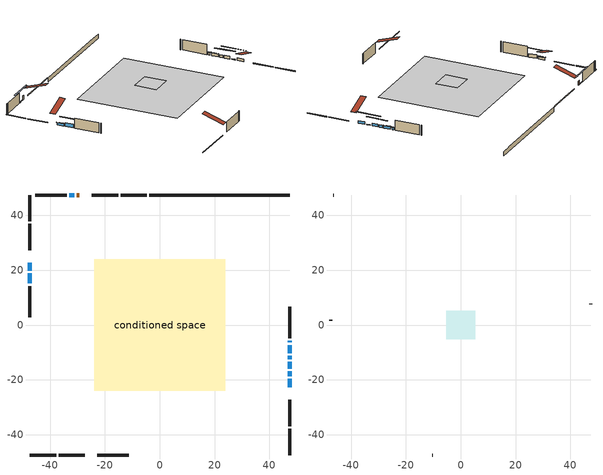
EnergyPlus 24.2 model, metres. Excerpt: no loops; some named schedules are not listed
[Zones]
conditioned space
 floor adiabatic (AdiabaticFloorConstruction): -23.98,-23.98 -23.98,23.98 23.98,23.98 23.98,-23.98 z3.05
 floor foundation (Slab1 construction): -10.42,-2.39 -10.42,2.39 10.42,2.39 10.42,-2.39 z-1.52
 wall outside (RimJoist1 construction): -4.69,47.45 -14.29,47.45 / -47.45,-47.45 -37.84,-47.45 / -47.45,47.45 -47.45,37.84 / 47.45,-47.45 47.45,-37.84 z0.61:0.91
 wall outside (RimJoist2 construction): -15.22,47.45 -24.82,47.45 / -36.92,-47.45 -27.31,-47.45 / -47.45,36.92 -47.45,27.31 / 47.45,-36.92 47.45,-27.31 z0.61:0.91
 wall outside (AdiabaticWallConstruction 1): -29.35,47.45 -30.21,47.45 z0.61:2.64
 wall outside (AdiabaticWallConstruction): 47.45,-22.78 47.45,-19.64 / 47.45,-12.54 47.45,-11.29 / 47.45,-10.36 47.45,-7.31 z0.61:1.83; -47.45,22.78 -47.45,19.73 / 47.45,-6.38 47.45,-5.77 z0.61:1.68; 47.45,-18.72 47.45,-16.89 / -31.14,47.45 -32.97,47.45 z0.61:0.92; 47.45,-15.96 47.45,-13.46 z0.61:1.98; -47.45,18.8 -47.45,15.16 z0.61:2.27
 wall outside (Wall1 construction): -33.9,47.45 -45.36,47.45 / -22.78,-47.45 -11.32,-47.45 / -47.45,14.23 -47.45,2.77 / 47.45,-4.84 47.45,6.62 z0.61:5.49
 wall foundation (FoundationWall1 construction): -3.76,47.45,-1.52 -3.76,47.45,0.61 42.33,47.45,0.61 42.33,47.45,0.39 47.45,47.45,0.39 47.45,47.45,-1.52
 window (WindowConstruction): 47.45,-22.78 47.45,-19.64 z0.61:1.83
 window (WindowConstruction 6): -47.45,22.78 -47.45,19.73 z0.61:1.68
 window (WindowConstruction 7): 47.45,-18.72 47.45,-16.89 z0.61:0.91
 window (WindowConstruction 8): -31.14,47.45 -32.97,47.45 z0.61:0.91
 window (WindowConstruction 1): 47.45,-15.96 47.45,-13.46 z0.61:1.98
 window (WindowConstruction 2): 47.45,-12.53 47.45,-11.29 z0.61:1.83
 window (WindowConstruction 3): -47.45,18.8 -47.45,15.16 z0.61:2.27
 window (WindowConstruction 4): 47.45,-10.36 47.45,-7.31 z0.61:1.83
 window (WindowConstruction 5): 47.45,-6.38 47.45,-5.77 z0.61:1.68
 door (Door): -29.36,47.45 -30.21,47.45 z0.61:2.64
 ceiling adiabatic (AdiabaticFloorConstruction): 23.98,-23.98 23.98,23.98 -23.98,23.98 -23.98,-23.98 z3.05
attic - vented
 floor to conditioned space (Floor1 construction Reversed): -5.21,-5.21 -5.21,5.21 5.21,5.21 5.21,-5.21 z5.49
 wall outside (Wall3 construction): -46.29,47.45 -46.52,47.45 / -10.39,-47.45 -10.16,-47.45 / -47.45,1.84 -47.45,1.61 / 47.45,7.55 47.45,7.77 z0.61:5.49
 roof outside (Roof1 construction): -28.43,47.45,5.49 -28.43,37.3,8.87 -25.75,37.3,8.87 -25.75,47.45,5.49; -23.71,-47.45,5.49 -23.71,-37.3,8.87 -26.38,-37.3,8.87 -26.38,-47.45,5.49; -47.45,23.71,5.49 -37.3,23.71,8.87 -37.3,26.38,8.87 -47.45,26.38,5.49; 47.45,-23.71,5.49 37.3,-23.71,8.87 37.3,-26.38,8.87 47.45,-26.38,5.49
shading: -47.45,19.53 -47.45,22.98 -47.86,22.98 -47.86,19.53 z1.88; 47.45,-11.81 47.45,-23.8 47.86,-23.8 47.86,-11.81 z6; -38.05,47.45 -26.06,47.45 -26.06,47.86 -38.05,47.86 z6; 47.45,-10.82 47.45,-18.6 47.86,-18.6 47.86,-10.82 z4.62; 47.45,-8.65 47.45,-15.17 47.86,-15.17 47.86,-8.65 z4.47; -47.45,12.52 -47.45,21.44 -47.86,21.44 -47.86,12.52 z4.91; 47.45,-7.11 47.45,-10.56 47.86,-10.56 47.86,-7.11 z2.03; 47.45,-5.57 47.45,-6.58 47.86,-6.58 47.86,-5.57 z1.88
[Building]
Building 1: Terrain=Suburbs
[Site:Location]
Windsor AP_ON: Latitude {deg}=42.28; Longitude {deg}=-82.96; Time Zone {hr}=-5; Elevation {m}=190; Keep Site Location Information=Yes
[Site:GroundTemperature:Shallow]
6.34957, 4.46684, 4.31606, 5.20952, 8.79623, 12.3662, 15.4612, 17.4219, 17.5884, 15.9938, 12.9777, 9.51722
[Site:WaterMainsTemperature]
Calculation Method=Schedule; Temperature Schedule=mains temperature schedule
[Material] Roughness=Rough; Thermal Absorptance=0.9
Name | Thickness {m} | Conductivity {W/m-K} | Density {kg/m3} | Specific Heat {J/kg-K} | Solar Absorptance | Visible Absorptance
asphalt or fiberglass shingles | 0.00635 | 0.162714 | 1121.4 | 1465.45 | 0.4 | 0.4
ceiling loosefill ins | 0.169333 | 0.0480833 | 16.02 | 1046.75 | 0.7 | 0.7
ceiling stud and cavity | 0.1397 | 0.634682 | 65.682 | 1177.47 | 0.7 | 0.7
concrete 4.0 in. | 0.1016 | 1.803125 | 2242.8 | 837.4 | 0.7 | 0.7
concrete 8.0 in. | 0.2032 | 1.803125 | 2242.8 | 837.4 | 0.7 | 0.7
door material | 0.04445 | 0.188738 | 512.64 | 1214.23 | 0.7 | 0.7
exterior vertical ins | 0.0416097 | 0.029427 | 32.04 | 1214.23 | 0.7 | 0.7
floor covering | 0.0127 | 0.0433444 | 54.468 | 1339.84 | 0.6 | 0.6
floor rigid ins; wall rigid ins | 0.512978 | 0.029427 | 32.04 | 1214.23 | 0.7 | 0.7
floor stud and cavity | 0.1397 | 1.75129 | 37.0049 | 1207.88 | 0.7 | 0.7
furniture material conditioned space 1 | 0.1524 | 0.115458 | 640.8 | 1214.23 | 0.6 | 0.6
gypsum board | 0.0127 | 0.160291 | 801 | 837.4 | 0.6 | 0.6
gypsum board 1 | 0.0127 | 0.160291 | 801 | 837.4 | 0.7 | 0.7
osb sheathing 0.5 in. | 0.0127 | 0.115458 | 512.64 | 1214.23 | 0.7 | 0.7
osb sheathing 0.75 in. | 0.01905 | 0.115458 | 512.64 | 1214.23 | 0.7 | 0.7
osb sheathing 2.0 in. | 0.0508 | 0.115458 | 512.64 | 1214.23 | 0.7 | 0.7
rim joist stud and cavity | 0.0508 | 0.0451784 | 125.044 | 1163.47 | 0.6 | 0.6
rim joist stud and cavity 1 | 0.0508 | 0.648972 | 50.32683 | 1063.81 | 0.6 | 0.6
wall stud and cavity | 0.1397 | 0.11515 | 139.0536 | 1170.24 | 0.7 | 0.7
wall stud and cavity 1 | 0.0889 | 6.9971 | 50.32683 | 1063.81 | 0.6 | 0.6
wall stud and cavity 2 | 0.0889 | 0.380278 | 52.3479 | 1209.89 | 0.7 | 0.7
wall stud and cavity 3 | 0.0889 | 0.391764 | 83.0341 | 1211.67 | 0.7 | 0.7
wood siding | 0.0254 | 0.102417 | 544.68 | 1172.36 | 0.4 | 0.4
wood siding 1 | 0.00254 | 0.102417 | 544.68 | 1172.36 | 0.4 | 0.4
wood siding 2; wood siding 3; wood siding 4 | 0.0254 | 0.102417 | 544.68 | 1172.36 | 0.7 | 0.7
[WindowMaterial:SimpleGlazingSystem]
Name | U-Factor {W/m2-K} | Solar Heat Gain Coefficient
WindowMaterial | 4.20853 | 0.68
WindowMaterial 1 | 3.30005 | 0.67
WindowMaterial 2 | 3.30119 | 0.67
WindowMaterial 3 | 3.29721 | 0.69
WindowMaterial 4 | 3.30005 | 0.68
WindowMaterial 5 | 3.30687 | 0.61
WindowMaterial 6 | 6.98735 | 0.67
[Construction]
AdiabaticFloorConstruction: floor stud and cavity, floor rigid ins, osb sheathing 0.75 in., floor covering
AdiabaticWallConstruction: wood siding 3, wall rigid ins, wall stud and cavity 2, gypsum board
AdiabaticWallConstruction 1: wood siding 4, wall rigid ins, wall stud and cavity 2, gypsum board
Door: door material
Floor1 construction Reversed: gypsum board, ceiling stud and cavity, ceiling loosefill ins
FoundationWall1 construction: concrete 8.0 in., gypsum board 1
furniture construction conditioned space 1: furniture material conditioned space 1
PartitionWallConstruction: gypsum board, wall stud and cavity 3, gypsum board
RimJoist1 construction: wood siding 2, osb sheathing 2.0 in., rim joist stud and cavity
RimJoist2 construction: wood siding 2, rim joist stud and cavity 1
Roof1 construction: asphalt or fiberglass shingles
Slab1 construction: concrete 4.0 in.
Wall1 construction: wood siding, osb sheathing 0.5 in., wall stud and cavity, gypsum board
Wall3 construction: wood siding 1, wall stud and cavity 1
WindowConstruction: WindowMaterial
WindowConstruction 1: WindowMaterial 1
WindowConstruction 2; WindowConstruction 6: WindowMaterial 2
WindowConstruction 3: WindowMaterial 3
WindowConstruction 4: WindowMaterial 4
WindowConstruction 5: WindowMaterial 5
WindowConstruction 7; WindowConstruction 8: WindowMaterial 6
[Zone] Multiplier=1; Part of Total Floor Area=Yes
Name | Volume {m3}
attic - vented | 59.6477
conditioned space | 782.7
[Space]
Name | Zone | Volume {m3}
attic - vented 1 | attic - vented | 59.6477
conditioned space 1 | conditioned space | 782.7
[ZoneInfiltration:EffectiveLeakageArea]
infil attic - vented 1: Zone or Space=attic - vented 1; Schedule=Always On Discrete; Effective Air Leakage Area {cm2}=4826.67; Stack Coefficient=0.0005744; Wind Coefficient=1.6193e-05
[ZoneMixing]
whole house fan mix: Zone or Space=attic - vented; Schedule=Always On Continuous; Design Flow Rate Calculation Method=Flow/Zone; Design Flow Rate {m3/s}=0; Source Zone or Space=conditioned space
[SurfaceProperty:ExposedFoundationPerimeter]
Slab1: Exposed Perimeter Calculation Method=TotalExposedPerimeter; Total Exposed Perimeter {m}=51.207
[InternalMass] Zone or ZoneList=conditioned space; Space or SpaceList=conditioned space 1
Name | Construction | Surface Area {m2}
furniture mass conditioned space 1 | furniture construction conditioned space 1 | 960
partition wall mass | PartitionWallConstruction | 2400
[Lights]
interior lighting: Zone or ZoneList or Space or SpaceList=conditioned space 1; Schedule=interior lighting schedule; Design Level Calculation Method=LightingLevel; Lighting Level {W}=343.2; Return Air Fraction=0; Fraction Radiant=0.6; Fraction Visible=0.2; Fraction Replaceable=1
[People]
occupants: Zone or ZoneList or Space or SpaceList=conditioned space 1; Number of People Schedule=occupants schedule; Number of People Calculation Method=People; Number of People=3; Fraction Radiant=0.314171; Sensible Heat Fraction=0.56303; Activity Level Schedule=occupants activity schedule; Carbon Dioxide Generation Rate {m3/s-W}=0; Enable ASHRAE 55 Comfort Warnings=No; Mean Radiant Temperature Calculation Type=EnclosureAveraged
[ElectricEquipment] Zone or ZoneList or Space or SpaceList=conditioned space 1; Design Level Calculation Method=EquipmentLevel
Name | Schedule | Design Level {W} | Fraction Latent | Fraction Radiant | Fraction Lost
clothes dryer | clothes dryer schedule | 140.772 | 0.015 | 0.081 | 0.85
clothes washer | clothes washer schedule | 32.1985 | 0.03 | 0.162 | 0.7
cooking range | cooking range schedule | 215.147 | 0.08 | 0.432 | 0.2
dishwasher | dishwasher schedule | 66.8632 | 0.3 | 0.18 | 0.4
fridge | fridge schedule | 72.9452 | 0 | 0.6 | 0
mech vent bath fan 0 | mech vent bath fan 0 schedule | 50.2 | 0 | 0 | 1
mech vent bath fan 1 | mech vent bath fan 1 schedule | 50.2 | 0 | 0 | 1
mech vent house fan | mech vent house fan schedule | 0 | 0 | 0 | 1
mech vent house fan cfis | mech vent house fan cfis schedule | 0 | 0 | 0 | 0
misc plug loads | misc plug loads schedule | 494.7 | 0.045 | 0.513 | 0.1
whole house fan | Always On Discrete | 0 | 0 | 0 | 1
[OtherEquipment] Zone or ZoneList or Space or SpaceList=conditioned space 1; Design Level Calculation Method=EquipmentLevel
Name | Fuel Type | Schedule | Design Level {W} | Fraction Latent | Fraction Radiant | Fraction Lost
clothes dryer 1 | Electricity | clothes dryer schedule | 0 | 0.015 | 0.081 | 0.85
cooking range 1 | Electricity | cooking range schedule | 0 | 0.08 | 0.432 | 0.2
general water use latent | None | general water use schedule | 62.594 | 1 | 0 | 0
general water use sensible | None | general water use schedule | -61.6891 | 0 | 0.6 | 0
mech vent house fan latent load | None | Always On Discrete | 0 | 1 | 0 | 0
mech vent house fan sensible load | None | Always On Discrete | 0 | 0 | 0 | 0
water heater energy adjustment1 | NaturalGas | Always On Discrete | 0.01 | 0 | 0 | 1
[ZoneInfiltration:DesignFlowRate] Zone or ZoneList or Space or SpaceList=conditioned space 1; Schedule=Always On Discrete; Design Flow Rate Calculation Method=Flow/Zone; Design Flow Rate {m3/s}=0
infil flow; natural vent flow; whole house fan flow
[AvailabilityManager:Scheduled]
central ac and furnace airloop Availability Manager: Schedule=Always On Discrete
[Foundation:Kiva]
Foundation Kiva 1: Initial Indoor Air Temperature {C}=18; Wall Height Above Grade {m}=0.609996; Wall Depth Below Slab {m}=0.2032; Custom Block Material Name 1=exterior vertical ins; Custom Block Depth 1 {m}=2.13; Custom Block X Position 1 {m}=0.2159; Custom Block Z Position 1 {m}=0
[Foundation:Kiva:Settings]
Soil Conductivity {W/m-K}=0.849921; Soil Density {kg/m3}=1842.3; Soil Specific Heat {J/kg-K}=418.7; Ground Solar Absorptivity=0.9; Ground Thermal Absorptivity=0.9; Ground Surface Roughness {m}=0.03; Far-Field Width {m}=40; Deep-Ground Boundary Condition=ZeroFlux; Deep-Ground Depth {m}=40; Minimum Cell Dimension {m}=0.2; Maximum Cell Growth Coefficient=3; Simulation Timestep=Timestep
[Exterior:Lights]
exterior lighting: Schedule=exterior lighting schedule; Design Level {W}=75.6
[EnergyManagementSystem:GlobalVariable]
central_ac_and_furnace_airloop_Fan_RTF
infil_program_Qfan
infil_program_Qinf
natural_vent_program_Qnv
natural_vent_program_Qwhf
[EnergyManagementSystem:Sensor]
Name | Output:Variable or Output:Meter Index Key | Output:Variable or Output:Meter
airflow_gain | infil flow | Infiltration Sensible Heat Gain Energy
airflow_gain_1 | natural vent flow | Infiltration Sensible Heat Gain Energy
airflow_gain_2 | whole house fan flow | Infiltration Sensible Heat Gain Energy
airflow_loss | infil flow | Infiltration Sensible Heat Loss Energy
airflow_loss_1 | natural vent flow | Infiltration Sensible Heat Loss Energy
airflow_loss_2 | whole house fan flow | Infiltration Sensible Heat Loss Energy
clg_load_cond |  | Cooling:EnergyTransfer:Zone:CONDITIONED SPACE
clg_sp_s; clg_sp_s_1 | cooling setpoint | Schedule Value
clothes_dryer_exhaust_0_sch_s | clothes dryer exhaust 0 schedule | Schedule Value
cool_season | cooling season schedule | Schedule Value
htg_load_cond |  | Heating:EnergyTransfer:Zone:CONDITIONED SPACE
htg_sp_s; htg_sp_s_1 | heating setpoint | Schedule Value
ig_ee_conv | clothes dryer | Electric Equipment Convective Heating Energy
ig_ee_conv_2 | cooking range | Electric Equipment Convective Heating Energy
ig_ee_conv_4 | fridge | Electric Equipment Convective Heating Energy
ig_ee_conv_5 | misc plug loads | Electric Equipment Convective Heating Energy
ig_ee_conv_6 | whole house fan | Electric Equipment Convective Heating Energy
ig_ee_rad | clothes dryer | Electric Equipment Radiant Heating Energy
ig_ee_rad_2 | cooking range | Electric Equipment Radiant Heating Energy
ig_ee_rad_4 | fridge | Electric Equipment Radiant Heating Energy
ig_ee_rad_5 | misc plug loads | Electric Equipment Radiant Heating Energy
ig_ee_rad_6 | whole house fan | Electric Equipment Radiant Heating Energy
ig_lgt_conv | interior lighting | Lights Convective Heating Energy
ig_lgt_rad | interior lighting | Lights Radiant Heating Energy
ig_lgt_vis | interior lighting | Lights Visible Radiation Heating Energy
ig_oe_conv | clothes dryer 1 | Other Equipment Convective Heating Energy
ig_oe_conv_1 | cooking range 1 | Other Equipment Convective Heating Energy
ig_oe_conv_2 | general water use latent | Other Equipment Convective Heating Energy
ig_oe_conv_3 | general water use sensible | Other Equipment Convective Heating Energy
ig_oe_conv_4 | water heater energy adjustment1 | Other Equipment Convective Heating Energy
ig_oe_rad | clothes dryer 1 | Other Equipment Radiant Heating Energy
ig_oe_rad_1 | cooking range 1 | Other Equipment Radiant Heating Energy
ig_oe_rad_2 | general water use latent | Other Equipment Radiant Heating Energy
ig_oe_rad_3 | general water use sensible | Other Equipment Radiant Heating Energy
ig_oe_rad_4 | water heater energy adjustment1 | Other Equipment Radiant Heating Energy
ig_ppl_conv | occupants | People Convective Heating Energy
ig_ppl_rad | occupants | People Radiant Heating Energy
im_conv | furniture mass conditioned space 1 | Surface Inside Face Convection Heat Gain Energy
im_conv_1 | partition wall mass | Surface Inside Face Convection Heat Gain Energy
im_ig | furniture mass conditioned space 1 | Surface Inside Face Internal Gains Radiation Heat Gain Energy
im_ig_1 | partition wall mass | Surface Inside Face Internal Gains Radiation Heat Gain Energy
im_lgt | furniture mass conditioned space 1 | Surface Inside Face Lights Radiation Heat Gain Energy
im_lgt_1 | partition wall mass | Surface Inside Face Lights Radiation Heat Gain Energy
im_sol | furniture mass conditioned space 1 | Surface Inside Face Solar Radiation Heat Gain Energy
im_sol_1 | partition wall mass | Surface Inside Face Solar Radiation Heat Gain Energy
im_surf | furniture mass conditioned space 1 | Surface Inside Face Net Surface Thermal Radiation Heat Gain Energy
im_surf_1 | partition wall mass | Surface Inside Face Net Surface Thermal Radiation Heat Gain Energy
mech_vent_bath_fan_0_sch_s | mech vent bath fan 0 schedule | Schedule Value
mech_vent_bath_fan_1_sch_s | mech vent bath fan 1 schedule | Schedule Value
mv_conv | mech vent bath fan 0 | Electric Equipment Convective Heating Energy
mv_conv_1 | mech vent bath fan 1 | Electric Equipment Convective Heating Energy
mv_conv_2 | mech vent house fan | Electric Equipment Convective Heating Energy
mv_conv_3 | mech vent house fan cfis | Electric Equipment Convective Heating Energy
mv_conv_4 | mech vent house fan latent load | Other Equipment Convective Heating Energy
mv_conv_5 | mech vent house fan sensible load | Other Equipment Convective Heating Energy
mv_rad | mech vent bath fan 0 | Electric Equipment Radiant Heating Energy
mv_rad_1 | mech vent bath fan 1 | Electric Equipment Radiant Heating Energy
mv_rad_2 | mech vent house fan | Electric Equipment Radiant Heating Energy
mv_rad_3 | mech vent house fan cfis | Electric Equipment Radiant Heating Energy
mv_rad_4 | mech vent house fan latent load | Other Equipment Radiant Heating Energy
mv_rad_5 | mech vent house fan sensible load | Other Equipment Radiant Heating Energy
natural_vent_s | natural vent schedule | Schedule Value
out_pb_s |  | Site Outdoor Air Barometric Pressure
out_wt_s |  | Site Outdoor Air Humidity Ratio
site_vw_s |  | Site Wind Speed
ss_back_out | Window1 | Surface Window Shortwave from Zone Back Out Window Heat Transfer Rate
ss_back_out_1 | Window10 | Surface Window Shortwave from Zone Back Out Window Heat Transfer Rate
ss_back_out_2 | Window12 | Surface Window Shortwave from Zone Back Out Window Heat Transfer Rate
ss_back_out_3 | Window14 | Surface Window Shortwave from Zone Back Out Window Heat Transfer Rate
ss_back_out_4 | Window2 | Surface Window Shortwave from Zone Back Out Window Heat Transfer Rate
ss_back_out_5 | Window4 | Surface Window Shortwave from Zone Back Out Window Heat Transfer Rate
ss_back_out_6 | Window5 | Surface Window Shortwave from Zone Back Out Window Heat Transfer Rate
ss_back_out_7 | Window7 | Surface Window Shortwave from Zone Back Out Window Heat Transfer Rate
ss_back_out_8 | Window9 | Surface Window Shortwave from Zone Back Out Window Heat Transfer Rate
ss_conv | Door1 | Surface Inside Face Convection Heat Gain Energy
ss_conv_1 | Window1 | Surface Inside Face Convection Heat Gain Energy
ss_conv_2 | Window10 | Surface Inside Face Convection Heat Gain Energy
ss_conv_3 | Window12 | Surface Inside Face Convection Heat Gain Energy
ss_conv_4 | Window14 | Surface Inside Face Convection Heat Gain Energy
ss_conv_5 | Window2 | Surface Inside Face Convection Heat Gain Energy
ss_conv_6 | Window4 | Surface Inside Face Convection Heat Gain Energy
ss_conv_7 | Window5 | Surface Inside Face Convection Heat Gain Energy
ss_conv_8 | Window7 | Surface Inside Face Convection Heat Gain Energy
ss_conv_9 | Window9 | Surface Inside Face Convection Heat Gain Energy
ss_ig | Door1 | Surface Inside Face Internal Gains Radiation Heat Gain Energy
ss_ig_1 | Window1 | Surface Inside Face Internal Gains Radiation Heat Gain Energy
ss_ig_2 | Window10 | Surface Inside Face Internal Gains Radiation Heat Gain Energy
ss_ig_3 | Window12 | Surface Inside Face Internal Gains Radiation Heat Gain Energy
ss_ig_4 | Window14 | Surface Inside Face Internal Gains Radiation Heat Gain Energy
ss_ig_5 | Window2 | Surface Inside Face Internal Gains Radiation Heat Gain Energy
ss_ig_6 | Window4 | Surface Inside Face Internal Gains Radiation Heat Gain Energy
ss_ig_7 | Window5 | Surface Inside Face Internal Gains Radiation Heat Gain Energy
ss_ig_8 | Window7 | Surface Inside Face Internal Gains Radiation Heat Gain Energy
ss_ig_9 | Window9 | Surface Inside Face Internal Gains Radiation Heat Gain Energy
ss_lgt | Door1 | Surface Inside Face Lights Radiation Heat Gain Energy
ss_sol | Door1 | Surface Inside Face Solar Radiation Heat Gain Energy
ss_surf | Door1 | Surface Inside Face Net Surface Thermal Radiation Heat Gain Energy
ss_surf_1 | Window1 | Surface Inside Face Net Surface Thermal Radiation Heat Gain Energy
ss_surf_2 | Window10 | Surface Inside Face Net Surface Thermal Radiation Heat Gain Energy
ss_surf_3 | Window12 | Surface Inside Face Net Surface Thermal Radiation Heat Gain Energy
ss_surf_4 | Window14 | Surface Inside Face Net Surface Thermal Radiation Heat Gain Energy
ss_surf_5 | Window2 | Surface Inside Face Net Surface Thermal Radiation Heat Gain Energy
ss_surf_6 | Window4 | Surface Inside Face Net Surface Thermal Radiation Heat Gain Energy
ss_surf_7 | Window5 | Surface Inside Face Net Surface Thermal Radiation Heat Gain Energy
ss_surf_8 | Window7 | Surface Inside Face Net Surface Thermal Radiation Heat Gain Energy
ss_surf_9 | Window9 | Surface Inside Face Net Surface Thermal Radiation Heat Gain Energy
ss_trans_in | Window1 | Surface Window Transmitted Solar Radiation Rate
ss_trans_in_1 | Window10 | Surface Window Transmitted Solar Radiation Rate
ss_trans_in_2 | Window12 | Surface Window Transmitted Solar Radiation Rate
ss_trans_in_3 | Window14 | Surface Window Transmitted Solar Radiation Rate
ss_trans_in_4 | Window2 | Surface Window Transmitted Solar Radiation Rate
ss_trans_in_5 | Window4 | Surface Window Transmitted Solar Radiation Rate
ss_trans_in_6 | Window5 | Surface Window Transmitted Solar Radiation Rate
ss_trans_in_7 | Window7 | Surface Window Transmitted Solar Radiation Rate
ss_trans_in_8 | Window9 | Surface Window Transmitted Solar Radiation Rate
ss_trans_out | Window1 | Surface Inside Face Initial Transmitted Diffuse Transmitted Out Window Solar Radiation Rate
ss_trans_out_1 | Window10 | Surface Inside Face Initial Transmitted Diffuse Transmitted Out Window Solar Radiation Rate
ss_trans_out_2 | Window12 | Surface Inside Face Initial Transmitted Diffuse Transmitted Out Window Solar Radiation Rate
ss_trans_out_3 | Window14 | Surface Inside Face Initial Transmitted Diffuse Transmitted Out Window Solar Radiation Rate
ss_trans_out_4 | Window2 | Surface Inside Face Initial Transmitted Diffuse Transmitted Out Window Solar Radiation Rate
ss_trans_out_5 | Window4 | Surface Inside Face Initial Transmitted Diffuse Transmitted Out Window Solar Radiation Rate
ss_trans_out_6 | Window5 | Surface Inside Face Initial Transmitted Diffuse Transmitted Out Window Solar Radiation Rate
ss_trans_out_7 | Window7 | Surface Inside Face Initial Transmitted Diffuse Transmitted Out Window Solar Radiation Rate
ss_trans_out_8 | Window9 | Surface Inside Face Initial Transmitted Diffuse Transmitted Out Window Solar Radiation Rate
s_conv | Floor1 | Surface Inside Face Convection Heat Gain Energy
s_conv_1 | FoundationWall1 | Surface Inside Face Convection Heat Gain Energy
s_conv_10 | RimJoist2:270 | Surface Inside Face Convection Heat Gain Energy
s_conv_11 | RimJoist2:90 | Surface Inside Face Convection Heat Gain Energy
s_conv_12 | Slab1 | Surface Inside Face Convection Heat Gain Energy
s_conv_13 | Wall1:0 | Surface Inside Face Convection Heat Gain Energy
s_conv_14 | Wall1:180 | Surface Inside Face Convection Heat Gain Energy
s_conv_15 | Wall1:270 | Surface Inside Face Convection Heat Gain Energy
s_conv_16 | Wall1:90 | Surface Inside Face Convection Heat Gain Energy
s_conv_2 | inferred conditioned ceiling | Surface Inside Face Convection Heat Gain Energy
s_conv_3 | inferred conditioned floor | Surface Inside Face Convection Heat Gain Energy
s_conv_4 | RimJoist1:0 | Surface Inside Face Convection Heat Gain Energy
s_conv_5 | RimJoist1:180 | Surface Inside Face Convection Heat Gain Energy
s_conv_6 | RimJoist1:270 | Surface Inside Face Convection Heat Gain Energy
s_conv_7 | RimJoist1:90 | Surface Inside Face Convection Heat Gain Energy
s_conv_8 | RimJoist2:0 | Surface Inside Face Convection Heat Gain Energy
s_conv_9 | RimJoist2:180 | Surface Inside Face Convection Heat Gain Energy
s_ig | Floor1 | Surface Inside Face Internal Gains Radiation Heat Gain Energy
s_ig_1 | FoundationWall1 | Surface Inside Face Internal Gains Radiation Heat Gain Energy
s_ig_10 | RimJoist2:270 | Surface Inside Face Internal Gains Radiation Heat Gain Energy
s_ig_11 | RimJoist2:90 | Surface Inside Face Internal Gains Radiation Heat Gain Energy
s_ig_12 | Slab1 | Surface Inside Face Internal Gains Radiation Heat Gain Energy
s_ig_13 | Wall1:0 | Surface Inside Face Internal Gains Radiation Heat Gain Energy
s_ig_14 | Wall1:180 | Surface Inside Face Internal Gains Radiation Heat Gain Energy
s_ig_15 | Wall1:270 | Surface Inside Face Internal Gains Radiation Heat Gain Energy
s_ig_16 | Wall1:90 | Surface Inside Face Internal Gains Radiation Heat Gain Energy
s_ig_2 | inferred conditioned ceiling | Surface Inside Face Internal Gains Radiation Heat Gain Energy
s_ig_3 | inferred conditioned floor | Surface Inside Face Internal Gains Radiation Heat Gain Energy
s_ig_4 | RimJoist1:0 | Surface Inside Face Internal Gains Radiation Heat Gain Energy
s_ig_5 | RimJoist1:180 | Surface Inside Face Internal Gains Radiation Heat Gain Energy
s_ig_6 | RimJoist1:270 | Surface Inside Face Internal Gains Radiation Heat Gain Energy
s_ig_7 | RimJoist1:90 | Surface Inside Face Internal Gains Radiation Heat Gain Energy
s_ig_8 | RimJoist2:0 | Surface Inside Face Internal Gains Radiation Heat Gain Energy
s_ig_9 | RimJoist2:180 | Surface Inside Face Internal Gains Radiation Heat Gain Energy
s_lgt | Floor1 | Surface Inside Face Lights Radiation Heat Gain Energy
s_lgt_1 | FoundationWall1 | Surface Inside Face Lights Radiation Heat Gain Energy
s_lgt_10 | RimJoist2:270 | Surface Inside Face Lights Radiation Heat Gain Energy
s_lgt_11 | RimJoist2:90 | Surface Inside Face Lights Radiation Heat Gain Energy
s_lgt_12 | Slab1 | Surface Inside Face Lights Radiation Heat Gain Energy
s_lgt_13 | Wall1:0 | Surface Inside Face Lights Radiation Heat Gain Energy
s_lgt_14 | Wall1:180 | Surface Inside Face Lights Radiation Heat Gain Energy
s_lgt_15 | Wall1:270 | Surface Inside Face Lights Radiation Heat Gain Energy
s_lgt_16 | Wall1:90 | Surface Inside Face Lights Radiation Heat Gain Energy
s_lgt_2 | inferred conditioned ceiling | Surface Inside Face Lights Radiation Heat Gain Energy
s_lgt_3 | inferred conditioned floor | Surface Inside Face Lights Radiation Heat Gain Energy
s_lgt_4 | RimJoist1:0 | Surface Inside Face Lights Radiation Heat Gain Energy
